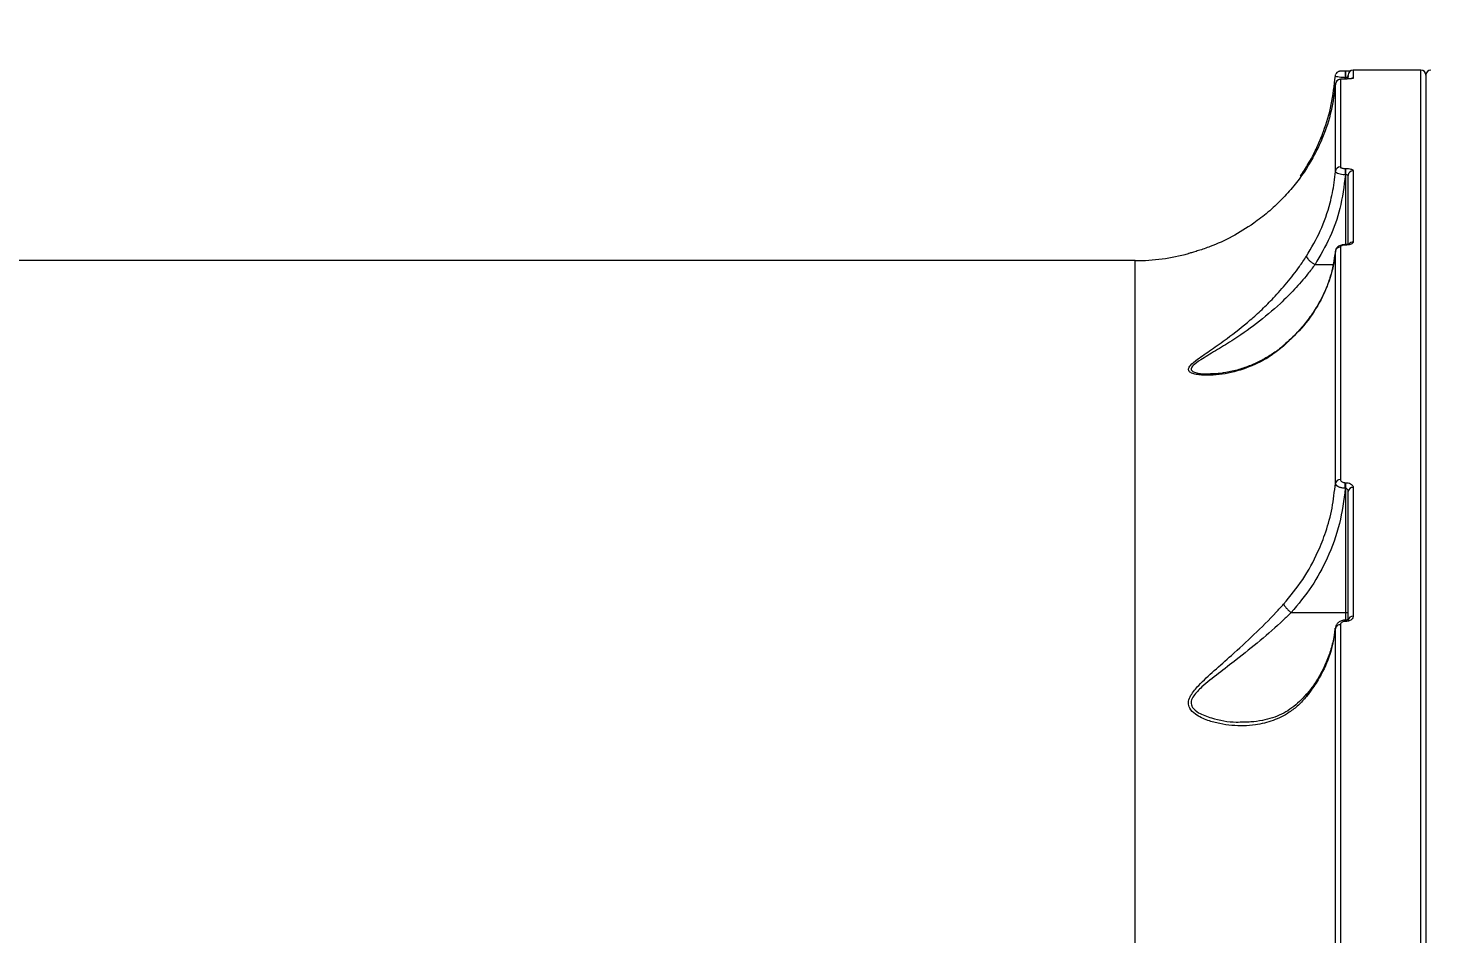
# Model space of a CAD drawing. Header units: millimetres. Extents: x -8327 to 9087, y -6583 to 5996.
# Drawn here: x -1078.8 to -799, y -1959.4 to -1778.7 of the extents above; entities that cross this region are included whole.
import ezdxf

# ---------------------------------------------------------------- set-up
doc = ezdxf.new("R2010")
doc.units = ezdxf.units.MM
for name, color, linetype in [('DIKOM_ОБЪЕКТ', 7, 'Continuous'), ('DIKOM_РАЗМЕР_ЗОНА', 7, 'Continuous'), ('DIKOM_РАЗМЕР_ОБЪЕКТА', 7, 'Continuous')]:
    doc.layers.add(name, color=color, linetype=linetype)
doc.styles.add('style1', font='arial.ttf', dxfattribs={"width": 0.8})
doc.dimstyles.new('1-50', dxfattribs={"dimtxt": 300, "dimasz": 200, "dimexe": 100, "dimexo": 0, "dimgap": 100, "dimtad": 1, "dimtxsty": 'style1', "dimcen": 200, "dimclrd": 7, "dimclre": 7, "dimclrt": 7, "dimadec": 1, "dimazin": 2, "dimtfac": 1, "dimtmove": 0, "dimatfit": 2, "dimfxl": 0, "dimlwd": 25, "dimlwe": 18, "dimarcsym": 0})

# ---------------------------------------------------------------- blocks, each defined once
blk = doc.blocks.new('*D9')
at = {"layer": 'Defpoints', "color": 0, "transparency": 16777216}
for p in [(7087.37, 843.9), (-4957.59, 227.93), (7087.37, -4838.64)]:
    blk.add_point(p, dxfattribs=at)
at = {"layer": 'DIKOM_РАЗМЕР_ОБЪЕКТА', "color": 7, "lineweight": 18, "transparency": 16777216}
for p, q in [((7087.37, 843.9), (7087.37, -4938.64)), ((-4957.59, 227.93), (-4957.59, -4938.64))]:
    blk.add_line(p, q, dxfattribs=at)
at = {"layer": 'DIKOM_РАЗМЕР_ОБЪЕКТА', "color": 7, "lineweight": 25, "transparency": 16777216}
blk.add_line((-4757.59, -4838.64), (6887.37, -4838.64), dxfattribs=at)
at = {"layer": 'DIKOM_РАЗМЕР_ОБЪЕКТА', "color": 7, "transparency": 16777216}
for points in [[(-4757.59, -4805.31), (-4757.59, -4871.97), (-4957.59, -4838.64)], [(6887.37, -4805.31), (6887.37, -4871.97), (7087.37, -4838.64)]]:
    blk.add_solid(points, dxfattribs=at)
at = {"layer": 'DIKOM_РАЗМЕР_ОБЪЕКТА', "color": 7, "transparency": 16777216, "insert": (4098.94, -4585.47), "char_height": 300, "attachment_point": 5, "style": 'style1'}
blk.add_mtext('12040', dxfattribs=at)
blk = doc.blocks.new('*D10')
at = {"layer": 'Defpoints', "color": 0, "transparency": 16777216}
for p in [(-465.57, 4500.84), (-6842.48, -4044.98), (-465.57, -4044.98)]:
    blk.add_point(p, dxfattribs=at)
at = {"layer": 'DIKOM_РАЗМЕР_ОБЪЕКТА', "color": 7, "lineweight": 18, "transparency": 16777216}
for p, q in [((-465.57, 4500.84), (-6942.48, 4500.84)), ((-465.57, -4044.98), (-6942.48, -4044.98))]:
    blk.add_line(p, q, dxfattribs=at)
at = {"layer": 'DIKOM_РАЗМЕР_ОБЪЕКТА', "color": 7, "lineweight": 25, "transparency": 16777216}
blk.add_line((-6842.48, 4300.84), (-6842.48, -3844.98), dxfattribs=at)
at = {"layer": 'DIKOM_РАЗМЕР_ОБЪЕКТА', "color": 7, "transparency": 16777216}
for points in [[(-6875.82, 4300.84), (-6809.15, 4300.84), (-6842.48, 4500.84)], [(-6875.82, -3844.98), (-6809.15, -3844.98), (-6842.48, -4044.98)]]:
    blk.add_solid(points, dxfattribs=at)
at = {"layer": 'DIKOM_РАЗМЕР_ОБЪЕКТА', "color": 7, "transparency": 16777216, "insert": (-7095.66, 227.93), "char_height": 300, "attachment_point": 5, "rotation": 90, "style": 'style1'}
blk.add_mtext('8550', dxfattribs=at)
blk = doc.blocks.new('*D11')
at = {"layer": 'Defpoints', "color": 0, "transparency": 16777216}
for p in [(-800.04, 5995.67), (-7876.63, -5539.81), (-800.04, -5539.81)]:
    blk.add_point(p, dxfattribs=at)
at = {"layer": 'DIKOM_РАЗМЕР_ЗОНА', "color": 7, "lineweight": 18, "transparency": 16777216}
for p, q in [((-800.04, 5995.67), (-7976.63, 5995.67)), ((-800.04, -5539.81), (-7976.63, -5539.81))]:
    blk.add_line(p, q, dxfattribs=at)
at = {"layer": 'DIKOM_РАЗМЕР_ЗОНА', "color": 7, "lineweight": 25, "transparency": 16777216}
blk.add_line((-7876.63, 5795.67), (-7876.63, -5339.81), dxfattribs=at)
at = {"layer": 'DIKOM_РАЗМЕР_ЗОНА', "color": 7, "transparency": 16777216}
for points in [[(-7909.96, 5795.67), (-7843.29, 5795.67), (-7876.63, 5995.67)], [(-7909.96, -5339.81), (-7843.29, -5339.81), (-7876.63, -5539.81)]]:
    blk.add_solid(points, dxfattribs=at)
at = {"layer": 'DIKOM_РАЗМЕР_ЗОНА', "color": 7, "transparency": 16777216, "insert": (-8129.8, 227.93), "char_height": 300, "attachment_point": 5, "rotation": 90, "style": 'style1'}
blk.add_mtext('11550', dxfattribs=at)
blk = doc.blocks.new('*D12')
at = {"layer": 'Defpoints', "color": 0, "transparency": 16777216}
for p in [(-6501.58, 227.93), (9087.37, 227.93), (9087.37, -6483.3)]:
    blk.add_point(p, dxfattribs=at)
at = {"layer": 'DIKOM_РАЗМЕР_ЗОНА', "color": 7, "lineweight": 18, "transparency": 16777216}
for p, q in [((-6501.58, 227.93), (-6501.58, -6583.3)), ((9087.37, 227.93), (9087.37, -6583.3))]:
    blk.add_line(p, q, dxfattribs=at)
at = {"layer": 'DIKOM_РАЗМЕР_ЗОНА', "color": 7, "lineweight": 25, "transparency": 16777216}
blk.add_line((-6301.58, -6483.3), (8887.37, -6483.3), dxfattribs=at)
at = {"layer": 'DIKOM_РАЗМЕР_ЗОНА', "color": 7, "transparency": 16777216}
for points in [[(-6301.58, -6449.97), (-6301.58, -6516.64), (-6501.58, -6483.3)], [(8887.37, -6449.97), (8887.37, -6516.64), (9087.37, -6483.3)]]:
    blk.add_solid(points, dxfattribs=at)
at = {"layer": 'DIKOM_РАЗМЕР_ЗОНА', "color": 7, "transparency": 16777216, "insert": (2981.2, -6230.13), "char_height": 300, "attachment_point": 5, "style": 'style1'}
blk.add_mtext('15500', dxfattribs=at)

msp = doc.modelspace()

# ---------------------------------------------------------------- linework, layer by layer
at = {"layer": 'DIKOM_ОБЪЕКТ', "color": 7, "linetype": 'Continuous', "lineweight": 15}
for p, q in [((-816.039, -1787.24), (-816.072, -1787.24)), ((-816.072, -1788.575), (-816.072, -1787.24)), ((-816.039, -1788.575), (-816.039, -1787.24)), ((-801.039, -1787.072), (-814.539, -1787.072)), ((-814.539, -1787.072), (-814.539, -1788.668)), ((-801.039, -2206.069), (-801.039, -1787.072)), ((-818.097, -1807.258), (-818.097, -1789.867)), ((-817.099, -1788.944), (-817.099, -1806.374)), ((-816.039, -1788.83), (-816.143, -1788.83)), ((-816.143, -1788.83), (-816.143, -1788.834)), ((-816.039, -1788.834), (-816.143, -1788.834)), ((-816.072, -1788.575), (-816.107, -1788.828)), ((-816.039, -1788.575), (-816.072, -1788.575)), ((-816.039, -1788.829), (-816.039, -1788.575)), ((-816.039, -1788.83), (-816.039, -1788.834)), ((-815.539, -1788.65), (-815.539, -1788.072)), ((-800.039, -1788.072), (-800.039, -2206.071)), ((-816.095, -1806.677), (-816.039, -1806.677)), ((-816.095, -1807.96), (-816.095, -1806.677)), ((-816.039, -1807.96), (-816.039, -1806.677)), ((-814.539, -1807.133), (-814.539, -1821.335)), ((-816.039, -1807.96), (-816.095, -1807.96)), ((-816.039, -1821.878), (-816.039, -1807.96)), ((-815.539, -1821.703), (-815.539, -1808.085)), ((-818.097, -1869.507), (-818.097, -1823.221)), ((-817.099, -1822.372), (-817.099, -1868.76)), ((-816.039, -1821.878), (-816.119, -1821.878)), ((-816.119, -1821.878), (-816.119, -1821.961)), ((-816.039, -1821.961), (-816.119, -1821.961)), ((-816.039, -1821.878), (-816.039, -1821.961)), ((-857.989, -1825.072), (-1228.089, -1825.072)), ((-857.989, -2145.224), (-857.989, -1825.072)), ((-822.154, -1825.842), (-818.524, -1825.842)), ((-843.354, -1847.654), (-843.199, -1847.657)), ((-816.119, -1869.37), (-816.039, -1869.37)), ((-816.119, -1870.5), (-816.119, -1869.37)), ((-816.039, -1870.5), (-816.119, -1870.5)), ((-816.039, -1870.5), (-816.039, -1869.37)), ((-816.039, -1895.301), (-816.039, -1870.5)), ((-815.539, -1896.771), (-815.539, -1871.112)), ((-814.539, -1870.31), (-814.539, -1896.03)), ((-826.927, -1895.301), (-816.039, -1895.301)), ((-816.039, -1896.772), (-816.039, -1895.301)), ((-818.097, -1964.236), (-818.097, -1898.405)), ((-817.099, -1897.722), (-817.099, -1963.699)), ((-816.039, -1896.781), (-816.095, -1896.781)), ((-816.095, -1896.781), (-816.095, -1897.043)), ((-816.039, -1897.043), (-816.095, -1897.043)), ((-816.039, -1896.781), (-816.039, -1897.043))]:
    msp.add_line(p, q, dxfattribs=at)
at = {"layer": 'DIKOM_ОБЪЕКТ', "color": 7, "linetype": 'Continuous', "lineweight": 15, "flags": 128}
for points in [[(-818.097, -1788.199), (-818.066, -1788.015), (-818.007, -1787.854)], [(-815.539, -1895.463), (-815.549, -1895.432), (-815.577, -1895.401), (-815.624, -1895.373), (-815.686, -1895.349), (-815.762, -1895.329), (-815.848, -1895.314), (-815.942, -1895.304), (-816.039, -1895.301)]]:
    msp.add_lwpolyline(points, dxfattribs=at)
at = {"layer": 'DIKOM_ОБЪЕКТ', "color": 7, "linetype": 'Continuous', "lineweight": 15}
for centre, radius, start, end in [((-814.539, -1788.072), 1, 90, 180), ((-801.039, -1788.072), 1, 0, 90), ((-799.039, -1788.072), 1, 90, 180), ((-817.101, -1789.942), 0.998, 89.88454, 175.66381), ((-814.539, -1789.672), 1.004, 89.99696, 114.51488), ((-817.12, -1807.356), 0.982, 88.80985, 174.30827), ((-814.562, -1808.11), 0.977, 88.6431, 178.5448), ((-857.989, -1785.072), 40, 270, 285.35913), ((-817.136, -1823.34), 0.968, 87.85282, 172.96287), ((-814.55, -1822.365), 1.03, 89.39464, 141.5502), ((-817.178, -1869.693), 0.937, 85.14767, 168.49124), ((-814.628, -1871.223), 0.918, 84.4266, 173.00951), ((-814.652, -1896.923), 0.9, 82.79658, 170.23631), ((-817.203, -1898.641), 0.925, 83.58249, 165.19588)]:
    msp.add_arc(centre, radius, start, end, dxfattribs=at)
for points, knots in [([(-816.072, -1787.24), (-816.181, -1787.24), (-816.417, -1787.241), (-816.75, -1787.247), (-816.991, -1787.255), (-817.131, -1787.265), (-817.239, -1787.277), (-817.383, -1787.307), (-817.586, -1787.385), (-817.831, -1787.556), (-817.945, -1787.749), (-818.007, -1787.853)], [0, 0, 0, 0, 0.1257567, 0.2730348, 0.4362192, 0.5414727, 0.6055073, 0.6582654, 0.741111, 0.8601839, 1, 1, 1, 1]), ([(-815.01, -1787.227), (-815.119, -1787.23), (-815.356, -1787.236), (-815.76, -1787.24), (-816.014, -1787.239), (-816.091, -1787.239)], [0, 0, 0, 0, 0.3734802, 0.810571, 1, 1, 1, 1]), ([(-818.097, -1789.867), (-818.32, -1791.654), (-818.77, -1795.252), (-820.394, -1800.156), (-822.802, -1805.196), (-825.595, -1809.339), (-828.778, -1812.901), (-831.428, -1815.405), (-833.42, -1816.894), (-834.382, -1817.614)], [0, 0, 0, 0, 0.1738753, 0.3501422, 0.4880605, 0.6922766, 0.7971161, 0.901939, 1, 1, 1, 1]), ([(-820.855, -1800.317), (-820.728, -1799.985), (-819.931, -1797.907), (-818.745, -1793.896), (-818.315, -1790.123), (-818.097, -1788.199)], [0, 0, 0, 0, 0.08498194, 0.53346312, 1, 1, 1, 1]), ([(-816.072, -1788.575), (-816.173, -1788.571), (-816.508, -1788.56), (-817.071, -1788.514), (-817.64, -1788.426), (-818.03, -1788.314), (-818.074, -1788.238), (-818.097, -1788.199)], [0, 0, 0, 0, 0.0942411, 0.3122782, 0.5411649, 0.7714102, 1, 1, 1, 1]), ([(-816.143, -1788.83), (-816.159, -1788.83), (-816.302, -1788.829), (-816.579, -1788.838), (-816.947, -1788.865), (-817.205, -1788.903), (-817.488, -1788.992), (-817.752, -1789.15), (-817.968, -1789.411), (-818.088, -1789.665), (-818.083, -1789.828), (-818.082, -1789.869)], [0, 0, 0, 0, 0.0170065, 0.153715, 0.2948101, 0.4840614, 0.5892514, 0.7105666, 0.8262043, 0.9555402, 1, 1, 1, 1]), ([(-816.143, -1788.834), (-816.237, -1788.835), (-816.426, -1788.837), (-816.678, -1788.85), (-816.888, -1788.872), (-817.045, -1788.901), (-817.096, -1788.927), (-817.099, -1788.942), (-817.099, -1788.944)], [0, 0, 0, 0, 0.16742588, 0.33454903, 0.50917796, 0.71308304, 0.95773528, 1, 1, 1, 1]), ([(-814.915, -1788.761), (-814.915, -1788.761), (-814.917, -1788.762), (-815.011, -1788.779), (-815.225, -1788.802), (-815.57, -1788.823), (-815.912, -1788.832), (-816.099, -1788.829), (-816.159, -1788.828)], [0, 0, 0, 0, 0.0742041, 0.2264852, 0.4434342, 0.6948897, 0.9008349, 1, 1, 1, 1]), ([(-815.539, -1788.197), (-815.545, -1788.242), (-815.557, -1788.328), (-815.648, -1788.443), (-815.773, -1788.524), (-815.888, -1788.559), (-815.97, -1788.573), (-816.014, -1788.574), (-816.039, -1788.575)], [0, 0, 0, 0, 0.26856343, 0.52286211, 0.74253755, 0.86915743, 0.92419557, 1, 1, 1, 1]), ([(-814.539, -1788.668), (-814.54, -1788.671), (-814.544, -1788.693), (-814.627, -1788.731), (-814.88, -1788.776), (-815.212, -1788.809), (-815.603, -1788.83), (-815.894, -1788.833), (-816.039, -1788.834)], [0, 0, 0, 0, 0.0392349, 0.2872302, 0.4951752, 0.6709649, 0.8352964, 1, 1, 1, 1]), ([(-825.074, -1808.199), (-824.538, -1807.398), (-823.379, -1805.666), (-821.964, -1802.972), (-821.202, -1801.146), (-820.855, -1800.317)], [0, 0, 0, 0, 0.3196894, 0.690927, 1, 1, 1, 1]), ([(-820.855, -1800.317), (-820.858, -1800.325), (-820.885, -1800.393), (-820.885, -1800.506), (-820.768, -1800.637), (-820.732, -1800.676)], [0, 0, 0, 0, 0.0899149, 0.7255115, 1, 1, 1, 1]), ([(-817.099, -1806.374), (-817.088, -1806.408), (-817.066, -1806.476), (-816.893, -1806.566), (-816.639, -1806.635), (-816.356, -1806.671), (-816.169, -1806.675), (-816.095, -1806.677)], [0, 0, 0, 0, 0.21432102, 0.42847925, 0.64296499, 0.85772273, 1, 1, 1, 1]), ([(-816.039, -1806.677), (-815.929, -1806.679), (-815.65, -1806.684), (-815.229, -1806.739), (-814.848, -1806.842), (-814.589, -1806.979), (-814.556, -1807.082), (-814.539, -1807.133)], [0, 0, 0, 0, 0.140812, 0.3552843, 0.5700133, 0.7849717, 1, 1, 1, 1]), ([(-823.864, -1824.191), (-822.886, -1822.522), (-820.906, -1819.146), (-819.206, -1814.131), (-818.373, -1810.123), (-818.168, -1808.002), (-818.097, -1807.258)], [0, 0, 0, 0, 0.3181972, 0.6439654, 0.8752487, 1, 1, 1, 1]), ([(-816.095, -1807.96), (-816.386, -1810.215), (-816.936, -1814.457), (-819.046, -1820.498), (-821.11, -1824.047), (-822.154, -1825.842)], [0, 0, 0, 0, 0.3593279, 0.6759028, 1, 1, 1, 1]), ([(-816.095, -1807.96), (-816.243, -1807.952), (-816.617, -1807.932), (-817.181, -1807.836), (-817.688, -1807.675), (-818.031, -1807.474), (-818.075, -1807.33), (-818.097, -1807.258)], [0, 0, 0, 0, 0.1423784, 0.3572458, 0.5716846, 0.7857385, 1, 1, 1, 1]), ([(-815.539, -1808.085), (-815.545, -1808.071), (-815.556, -1808.043), (-815.642, -1808.005), (-815.769, -1807.977), (-815.91, -1807.963), (-816.003, -1807.961), (-816.039, -1807.96)], [0, 0, 0, 0, 0.2150382, 0.4301108, 0.6448118, 0.8591262, 1, 1, 1, 1]), ([(-834.382, -1817.614), (-835.818, -1818.548), (-838.723, -1820.437), (-842.502, -1822.083), (-845.062, -1822.972), (-846.407, -1823.376), (-847.218, -1823.597), (-847.337, -1823.628), (-847.394, -1823.643)], [0, 0, 0, 0, 0.2845352, 0.5759918, 0.744681, 0.8301049, 0.9180181, 1, 1, 1, 1]), ([(-818.097, -1823.221), (-818.368, -1824.966), (-818.917, -1828.502), (-821.142, -1833.47), (-824.225, -1838.112), (-827.002, -1840.762), (-828.408, -1842.104)], [0, 0, 0, 0, 0.25360886, 0.51397667, 0.75397428, 1, 1, 1, 1]), ([(-818.127, -1823.176), (-818.176, -1823.719), (-818.307, -1825.181), (-818.625, -1826.757), (-818.974, -1827.77), (-819.015, -1827.887)], [0, 0, 0, 0, 0.3429058, 0.9244225, 1, 1, 1, 1]), ([(-816.119, -1821.883), (-816.16, -1821.882), (-816.427, -1821.873), (-816.961, -1821.963), (-817.534, -1822.203), (-817.919, -1822.615), (-818.09, -1822.969), (-818.08, -1823.181), (-818.078, -1823.239)], [0, 0, 0, 0, 0.043241, 0.28474306, 0.57642578, 0.76345664, 0.93489672, 1, 1, 1, 1]), ([(-816.119, -1821.961), (-816.226, -1821.965), (-816.441, -1821.974), (-816.728, -1822.04), (-816.948, -1822.138), (-817.078, -1822.254), (-817.093, -1822.336), (-817.099, -1822.372)], [0, 0, 0, 0, 0.2040076, 0.4080195, 0.613547, 0.8265346, 1, 1, 1, 1]), ([(-814.539, -1821.335), (-814.55, -1821.39), (-814.573, -1821.514), (-814.776, -1821.691), (-815.115, -1821.841), (-815.551, -1821.942), (-815.877, -1821.955), (-816.039, -1821.961)], [0, 0, 0, 0, 0.1741924, 0.3896154, 0.5958286, 0.7978737, 1, 1, 1, 1]), ([(-815.323, -1821.753), (-815.323, -1821.752), (-815.314, -1821.745), (-815.352, -1821.77), (-815.448, -1821.804), (-815.623, -1821.847), (-815.834, -1821.875), (-815.98, -1821.875), (-816.039, -1821.874)], [0, 0, 0, 0, 0.0116618, 0.190211, 0.3681003, 0.5947763, 0.8346935, 1, 1, 1, 1]), ([(-828.408, -1842.104), (-829.237, -1842.767), (-830.91, -1844.104), (-834.211, -1845.932), (-838.323, -1847.421), (-842.368, -1848.011), (-845.034, -1847.929), (-846.377, -1847.669), (-847.206, -1847.315), (-847.524, -1846.733), (-846.987, -1845.841), (-845.383, -1844.554), (-842.804, -1842.812), (-839.214, -1840.293), (-835.79, -1837.598), (-832.711, -1834.811), (-830.252, -1832.358), (-827.725, -1829.516), (-825.525, -1826.683), (-824.325, -1824.882), (-823.864, -1824.191)], [0, 0, 0, 0, 0.0563557, 0.113615, 0.210372, 0.309986, 0.3619814, 0.3883024, 0.4153398, 0.4457394, 0.4741003, 0.5168001, 0.5802341, 0.6452964, 0.7405619, 0.7897121, 0.8388462, 0.8993604, 0.9613616, 1, 1, 1, 1]), ([(-822.161, -1825.84), (-822.161, -1825.841), (-822.628, -1826.494), (-823.916, -1828.167), (-826.208, -1830.812), (-829.595, -1834.19), (-833.822, -1837.713), (-838.203, -1840.773), (-842.024, -1843.085), (-844.69, -1844.676), (-846.419, -1845.854), (-846.965, -1846.619), (-846.798, -1846.987), (-846.413, -1847.271), (-845.787, -1847.488), (-844.688, -1847.666), (-843.817, -1847.658), (-843.354, -1847.654)], [0, 0, 0, 0, 0.0000495, 0.05818, 0.1514838, 0.2449107, 0.393043, 0.541388, 0.6385858, 0.7353937, 0.797141, 0.8365748, 0.8697168, 0.8788058, 0.9172701, 0.9559977, 1, 1, 1, 1]), ([(-823.864, -1824.191), (-823.864, -1824.204), (-823.864, -1824.256), (-823.819, -1824.405), (-823.634, -1824.687), (-823.247, -1825.078), (-822.736, -1825.486), (-822.353, -1825.722), (-822.161, -1825.84)], [0, 0, 0, 0, 0.0380939, 0.1491987, 0.3619119, 0.5746356, 0.787314, 1, 1, 1, 1]), ([(-822.154, -1825.842), (-822.155, -1825.842), (-822.158, -1825.842), (-822.16, -1825.841), (-822.161, -1825.84)], [0, 0, 0, 0, 0.6029108, 1, 1, 1, 1]), ([(-819.015, -1827.887), (-819.262, -1828.671), (-819.792, -1830.355), (-820.979, -1832.864), (-822.477, -1835.391), (-824.262, -1837.792), (-826.172, -1839.954), (-827.607, -1841.244), (-828.262, -1841.832)], [0, 0, 0, 0, 0.154656, 0.3322644, 0.5085716, 0.6823001, 0.8550976, 1, 1, 1, 1]), ([(-828.277, -1841.826), (-828.438, -1841.975), (-829.2, -1842.68), (-830.686, -1843.73), (-832.755, -1844.985), (-835.004, -1846.029), (-837.418, -1846.862), (-839.784, -1847.406), (-841.816, -1847.678), (-842.893, -1847.684), (-843.362, -1847.687)], [0, 0, 0, 0, 0.0350846, 0.1658634, 0.3047054, 0.451781, 0.6063961, 0.769628, 0.8998158, 1, 1, 1, 1]), ([(-828.408, -1842.104), (-828.394, -1842.063), (-828.358, -1841.96), (-828.286, -1841.892), (-828.243, -1841.851)], [0, 0, 0, 0, 0.3980111, 1, 1, 1, 1]), ([(-828.408, -1893.582), (-827.085, -1891.979), (-824.408, -1888.735), (-821.747, -1883.79), (-819.873, -1878.989), (-818.636, -1874.428), (-818.277, -1871.155), (-818.097, -1869.507)], [0, 0, 0, 0, 0.2308636, 0.4671738, 0.6265695, 0.8119925, 1, 1, 1, 1]), ([(-816.119, -1870.5), (-816.424, -1872.856), (-817.044, -1877.635), (-819.459, -1884.213), (-822.698, -1890.225), (-825.507, -1893.596), (-826.927, -1895.301)], [0, 0, 0, 0, 0.26069204, 0.52870279, 0.76163201, 1, 1, 1, 1]), ([(-816.119, -1870.5), (-816.236, -1870.493), (-816.572, -1870.473), (-817.115, -1870.358), (-817.648, -1870.134), (-818.019, -1869.835), (-818.071, -1869.616), (-818.097, -1869.507)], [0, 0, 0, 0, 0.11319246, 0.32596669, 0.54800104, 0.77544129, 1, 1, 1, 1]), ([(-817.099, -1868.76), (-817.088, -1868.831), (-817.065, -1868.974), (-816.883, -1869.163), (-816.618, -1869.3), (-816.346, -1869.362), (-816.178, -1869.368), (-816.119, -1869.37)], [0, 0, 0, 0, 0.2287886, 0.4578271, 0.6784932, 0.8883218, 1, 1, 1, 1]), ([(-816.039, -1869.37), (-815.953, -1869.373), (-815.695, -1869.381), (-815.278, -1869.478), (-814.872, -1869.69), (-814.593, -1869.98), (-814.557, -1870.2), (-814.539, -1870.31)], [0, 0, 0, 0, 0.108266, 0.3204244, 0.5430691, 0.7715865, 1, 1, 1, 1]), ([(-815.539, -1871.112), (-815.545, -1871.041), (-815.556, -1870.902), (-815.645, -1870.716), (-815.769, -1870.584), (-815.882, -1870.528), (-815.967, -1870.504), (-816.01, -1870.502), (-816.039, -1870.5)], [0, 0, 0, 0, 0.2551989, 0.4987555, 0.7166478, 0.8615164, 0.9069613, 1, 1, 1, 1]), ([(-823.864, -1912.036), (-824.392, -1912.633), (-825.457, -1913.838), (-827.653, -1915.52), (-830.501, -1916.949), (-834.361, -1917.883), (-837.986, -1917.952), (-841.18, -1917.491), (-843.668, -1916.809), (-845.818, -1915.833), (-846.955, -1914.754), (-847.38, -1913.84), (-847.462, -1912.975), (-846.843, -1911.495), (-845.088, -1909.446), (-842.236, -1906.859), (-838.474, -1903.547), (-834.271, -1899.686), (-830.789, -1896.188), (-828.904, -1894.125), (-828.408, -1893.582)], [0, 0, 0, 0, 0.0440623, 0.0889565, 0.1624859, 0.2382044, 0.3352443, 0.3852644, 0.4352604, 0.493551, 0.5321354, 0.5402086, 0.56656, 0.5927402, 0.6382724, 0.7076006, 0.7787233, 0.871001, 0.9660328, 1, 1, 1, 1]), ([(-828.408, -1893.582), (-828.393, -1893.619), (-828.35, -1893.726), (-828.199, -1893.983), (-827.894, -1894.38), (-827.44, -1894.862), (-827.1, -1895.154), (-826.93, -1895.3)], [0, 0, 0, 0, 0.08731241, 0.25360567, 0.50242647, 0.75124216, 1, 1, 1, 1]), ([(-826.93, -1895.3), (-826.93, -1895.301), (-827.432, -1895.803), (-829.436, -1897.697), (-833.059, -1900.899), (-837.432, -1904.423), (-841.427, -1907.414), (-844.377, -1909.755), (-846.263, -1911.612), (-846.935, -1912.951), (-846.857, -1913.627), (-846.692, -1914.018), (-846.393, -1914.548), (-845.172, -1915.505), (-842.16, -1916.577), (-839.011, -1917.231), (-836.835, -1917.09), (-836.326, -1917.057)], [0, 0, 0, 0, 0.00002369, 0.0498764, 0.1877809, 0.32589734, 0.42826121, 0.53025947, 0.59382985, 0.62898151, 0.66344891, 0.66390906, 0.67474841, 0.72792382, 0.81132593, 0.95583765, 1, 1, 1, 1]), ([(-826.927, -1895.301), (-826.927, -1895.301), (-826.928, -1895.301), (-826.929, -1895.301), (-826.93, -1895.301), (-826.93, -1895.3)], [0, 0, 0, 0, 0.4328393, 0.8028763, 1, 1, 1, 1]), ([(-815.505, -1896.63), (-815.504, -1896.63), (-815.503, -1896.63), (-815.569, -1896.679), (-815.686, -1896.73), (-815.849, -1896.773), (-815.977, -1896.777), (-816.04, -1896.78)], [0, 0, 0, 0, 0.1889907, 0.3907756, 0.5814769, 0.7926676, 1, 1, 1, 1]), ([(-814.539, -1896.03), (-814.556, -1896.144), (-814.589, -1896.371), (-814.848, -1896.675), (-815.229, -1896.904), (-815.65, -1897.026), (-815.929, -1897.038), (-816.039, -1897.043)], [0, 0, 0, 0, 0.2150214, 0.4299562, 0.6447186, 0.8591834, 1, 1, 1, 1]), ([(-818.097, -1898.405), (-818.338, -1899.96), (-818.828, -1903.109), (-820.557, -1907.109), (-822.345, -1910.068), (-823.444, -1911.491), (-823.864, -1912.036)], [0, 0, 0, 0, 0.3247116, 0.65747756, 0.86900539, 1, 1, 1, 1]), ([(-818.192, -1898.394), (-818.226, -1898.796), (-818.334, -1900.085), (-818.849, -1902.243), (-819.721, -1904.844), (-820.922, -1907.374), (-822.252, -1909.617), (-823.31, -1910.96), (-823.759, -1911.531)], [0, 0, 0, 0, 0.0872984, 0.2802024, 0.4735004, 0.6663122, 0.8580699, 1, 1, 1, 1]), ([(-816.094, -1896.781), (-816.094, -1896.781), (-816.35, -1896.749), (-816.86, -1896.875), (-817.489, -1897.186), (-817.903, -1897.665), (-818.103, -1898.113), (-818.078, -1898.376), (-818.071, -1898.449)], [0, 0, 0, 0, 0.0003223, 0.2599746, 0.5046392, 0.7217776, 0.922706, 1, 1, 1, 1]), ([(-816.095, -1897.043), (-816.169, -1897.046), (-816.356, -1897.055), (-816.639, -1897.136), (-816.893, -1897.29), (-817.066, -1897.493), (-817.088, -1897.646), (-817.099, -1897.722)], [0, 0, 0, 0, 0.1422701, 0.3570366, 0.5714912, 0.785688, 1, 1, 1, 1]), ([(-823.842, -1911.425), (-823.979, -1911.606), (-824.537, -1912.342), (-825.641, -1913.417), (-827.161, -1914.642), (-828.825, -1915.619), (-830.66, -1916.343), (-832.721, -1916.861), (-834.62, -1917.137), (-835.86, -1917.123), (-836.314, -1917.118)], [0, 0, 0, 0, 0.041994, 0.1713801, 0.3065135, 0.4458296, 0.5884309, 0.7372988, 0.9039282, 1, 1, 1, 1]), ([(-823.864, -1912.036), (-823.864, -1912.01), (-823.863, -1911.907), (-823.839, -1911.731), (-823.748, -1911.628), (-823.701, -1911.575)], [0, 0, 0, 0, 0.1413164, 0.5534107, 1, 1, 1, 1])]:
    msp.add_open_spline(points, degree=3, knots=knots, dxfattribs=at)

# ---------------------------------------------------------------- dimensions: what is measured, and where the dimension line sits
at = {"layer": 'DIKOM_РАЗМЕР_ЗОНА'}
dim = msp.add_linear_dim(base=(-7876.626, -5539.809), p1=(-800.039, 5995.666), p2=(-800.039, -5539.809), angle=90, text='11550', dimstyle='1-50', dxfattribs=at)
dim.commit()
dim.dimension.update_dxf_attribs({"geometry": '*D11', "text_midpoint": (-7876.626, 227.928), "dimtype": 160})
dim = msp.add_linear_dim(base=(9087.366, -6483.303), p1=(-6501.585, 227.929), p2=(9087.366, 227.928), text='15500', dimstyle='1-50', dxfattribs=at)
dim.commit()
dim.dimension.update_dxf_attribs({"geometry": '*D12', "text_midpoint": (2981.198, -6483.303), "dimtype": 160})
at = {"layer": 'DIKOM_РАЗМЕР_ОБЪЕКТА'}
dim = msp.add_linear_dim(base=(-6842.485, -4044.984), p1=(-465.572, 4500.841), p2=(-465.572, -4044.984), angle=90, text='8550', dimstyle='1-50', dxfattribs=at)
dim.commit()
dim.dimension.update_dxf_attribs({"geometry": '*D10', "text_midpoint": (-6842.485, 227.928), "dimtype": 160})
dim = msp.add_linear_dim(base=(7087.366, -4838.641), p1=(-4957.594, 227.929), p2=(7087.366, 843.902), text='12040', dimstyle='1-50', dxfattribs=at)
dim.commit()
dim.dimension.update_dxf_attribs({"geometry": '*D9', "text_midpoint": (4098.945, -4838.641), "dimtype": 160})

doc.saveas('drawing.dxf')
